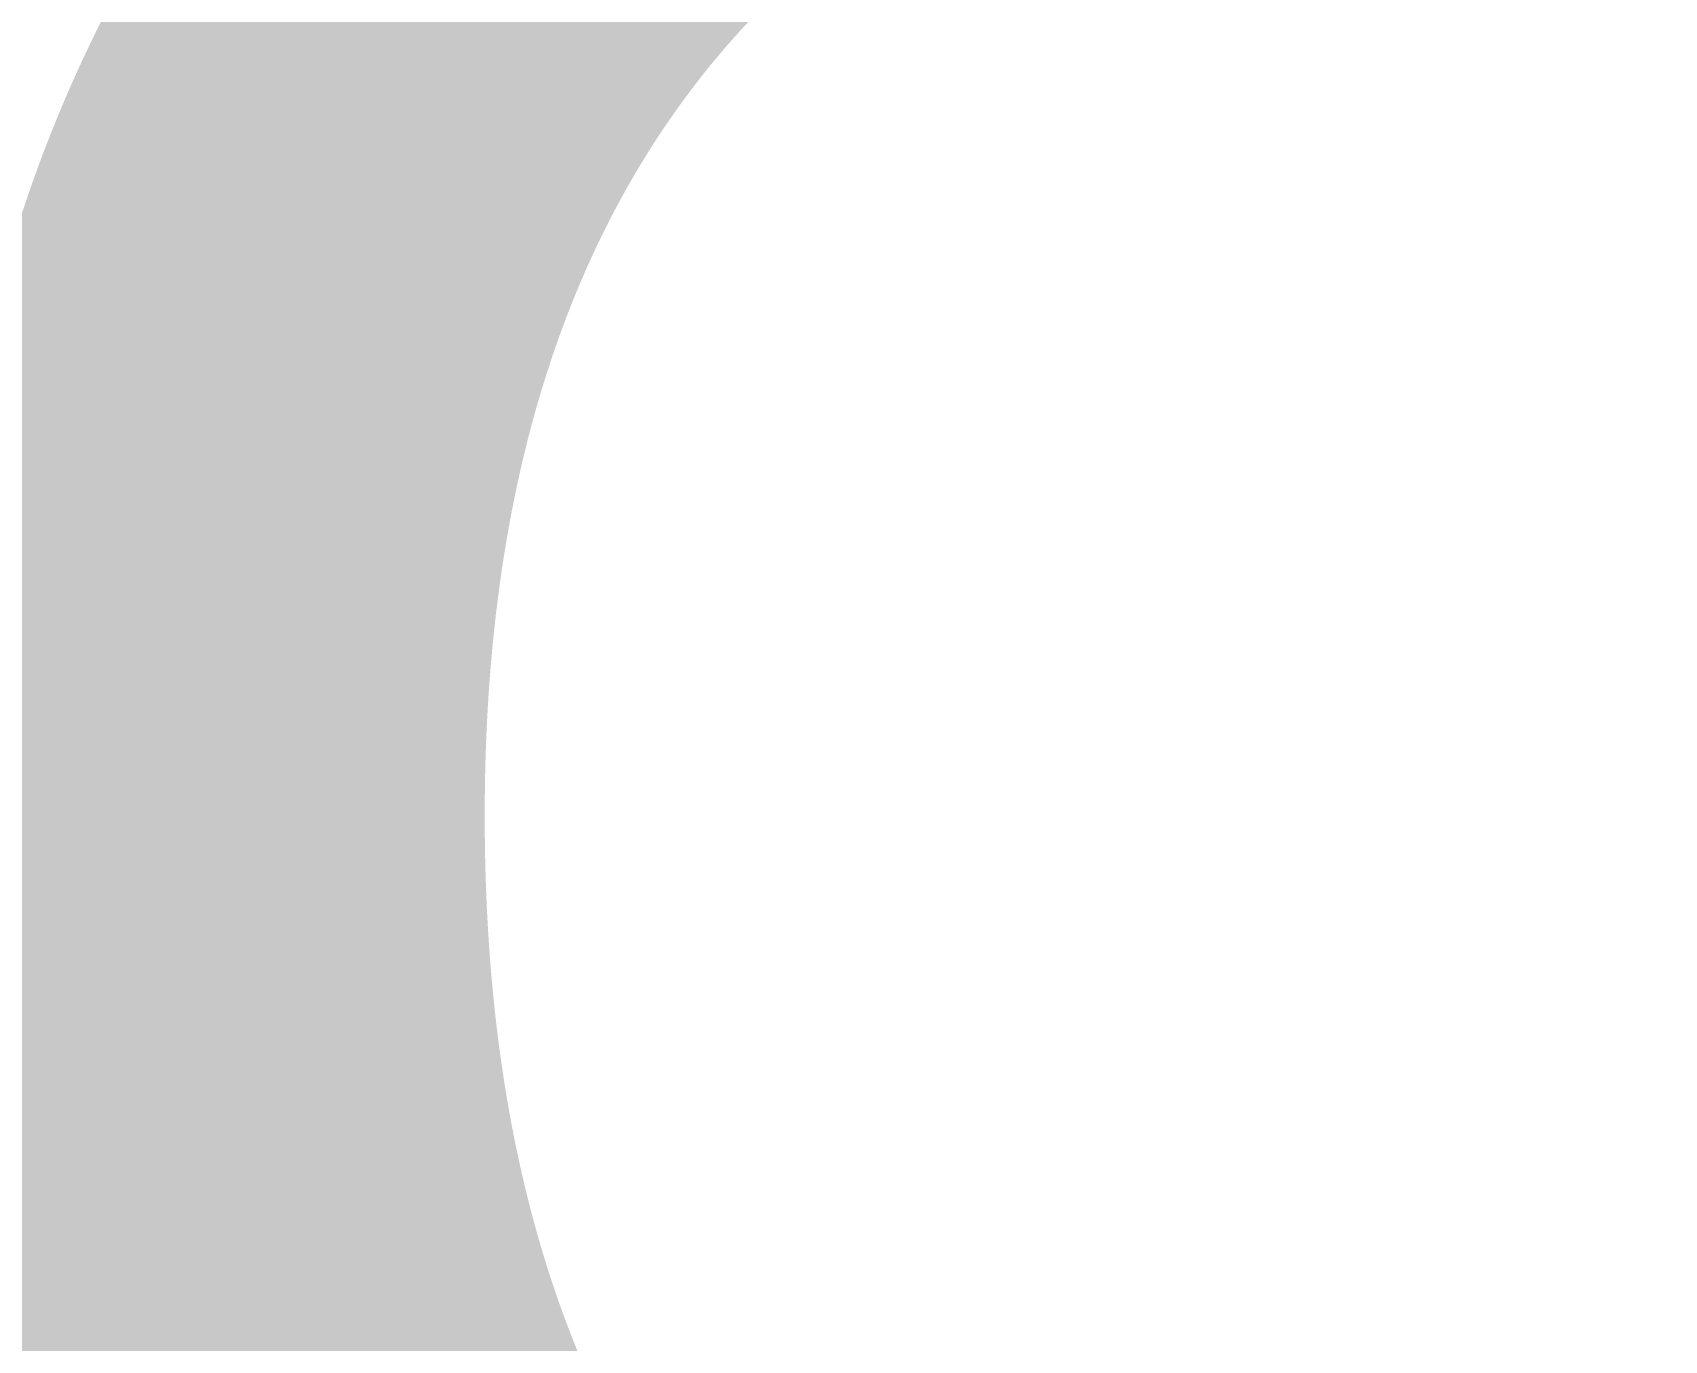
# Model space of a CAD drawing. Header units: millimetres. Extents: x -179928 to 528275, y -469666 to 511935.
# Drawn here: x 228519.6 to 228989.3, y 28612.2 to 28988.5 of the extents above; entities that cross this region are included whole.
import ezdxf

# ---------------------------------------------------------------- set-up
doc = ezdxf.new("R2010")
doc.units = ezdxf.units.MM
doc.linetypes.add('DASHED', pattern=[0.75, 0.5, -0.25])
for name, color, linetype in [('ad-Elevation 10', 8, 'Continuous'), ('ad-Furniture', 8, 'Continuous'), ('ad-Lvl-Plinth', 30, 'Continuous'), ('ad-Text main', 7, 'Continuous')]:
    doc.layers.add(name, color=color, linetype=linetype)
doc.layers.add('ad-Landscape', color=94, linetype='Continuous', lineweight=35)
doc.styles.add('Sections_The woods Site plan_Entrances$0$Standard', font='arial.ttf')
doc.styles.get("Standard").update_dxf_attribs({"font": 'arial.ttf'})

# ---------------------------------------------------------------- blocks, each defined once
blk = doc.blocks.new('A$C279134A6')
at = {"layer": 'ad-Landscape', "linetype": 'Continuous'}
for p, q in [((637.12, 613.59), (707.23, 661.45)), ((657.8, 621.49), (724.68, 637.3)), ((542.66, 463.81), (637.12, 613.59)), ((734.74, 473.8), (789.53, 447.04)), ((352.62, 400.13), (423.66, 240.51)), ((595.99, 149.14), (611.79, 82.26)), ((468.35, 119.95), (464.31, 27.7)), ((448.29, 72.2), (421.53, 17.41))]:
    blk.add_line(p, q, dxfattribs=at)
for points in [[(326.61, 591.55), (193.35, 662.62), (145.49, 732.73)], [(358.2, 591.72), (320.98, 610.4), (291.74, 627.48), (269.52, 642.02), (253.38, 653.1), (242.35, 659.78), (235.49, 661.13), (231.84, 656.23), (230.45, 644.14)], [(611.57, 603.57), (609.72, 604.37), (608.15, 604.98), (606.82, 605.41), (605.7, 605.69), (604.76, 605.84), (603.95, 605.88), (603.24, 605.83), (602.59, 605.72), (601.98, 605.55), (601.39, 605.31), (600.82, 605), (600.27, 604.58), (599.74, 604.05), (599.22, 603.39), (598.7, 602.57), (598.19, 601.58), (597.68, 600.4), (597.17, 598.97), (596.66, 597.25), (596.13, 595.16), (595.58, 592.67), (595.02, 589.7), (594.43, 586.21), (593.82, 582.15)], [(611.57, 603.57), (611.91, 602.88), (612.24, 602.19), (612.55, 601.51), (612.83, 600.84), (613.07, 600.18), (613.28, 599.52), (613.45, 598.87), (613.57, 598.23), (613.64, 597.6), (613.64, 596.97), (613.55, 596.32), (613.37, 595.66), (613.07, 594.97), (612.64, 594.24), (612.07, 593.46), (611.34, 592.62), (610.42, 591.72), (609.26, 590.73), (607.81, 589.65), (605.99, 588.44), (603.74, 587.11), (601, 585.62), (597.72, 583.98), (593.82, 582.15)], [(736.1, 602.26), (735.27, 601.09), (734.62, 600.08), (734.13, 599.22), (733.77, 598.48), (733.53, 597.85), (733.39, 597.29), (733.32, 596.79), (733.31, 596.32), (733.33, 595.87), (733.41, 595.43), (733.55, 594.98), (733.76, 594.54), (734.05, 594.09), (734.44, 593.63), (734.93, 593.15), (735.55, 592.66), (736.3, 592.13), (737.23, 591.56), (738.4, 590.92), (739.84, 590.19), (741.61, 589.36), (743.77, 588.4), (746.35, 587.29), (749.42, 586.01)], [(736.1, 602.26), (736.63, 602.4), (737.15, 602.53), (737.67, 602.64), (738.18, 602.74), (738.68, 602.82), (739.16, 602.87), (739.64, 602.89), (740.1, 602.88), (740.55, 602.84), (740.99, 602.75), (741.43, 602.59), (741.86, 602.37), (742.3, 602.06), (742.75, 601.66), (743.21, 601.15), (743.69, 600.52), (744.18, 599.75), (744.72, 598.79), (745.3, 597.59), (745.94, 596.09), (746.66, 594.24), (747.47, 591.98), (748.39, 589.25), (749.42, 586.01)], [(356.89, 469.03), (326.61, 591.55)], [(382.56, 486.75), (357.78, 591.94)], [(566.22, 448.74), (584.9, 485.96), (601.98, 515.2), (616.52, 537.42), (627.59, 553.56), (634.27, 564.59), (635.63, 571.45), (630.72, 575.1), (618.63, 576.49)], [(708.67, 552.59), (706.81, 553.39), (705.24, 554), (703.92, 554.43), (702.8, 554.71), (701.85, 554.86), (701.04, 554.9), (700.34, 554.85), (699.69, 554.73), (699.08, 554.56), (698.49, 554.33), (697.92, 554.01), (697.37, 553.6), (696.83, 553.07), (696.31, 552.4), (695.8, 551.59), (695.29, 550.6), (694.78, 549.41), (694.27, 547.99), (693.75, 546.26), (693.22, 544.18), (692.68, 541.68), (692.12, 538.72), (691.53, 535.23), (690.91, 531.16)], [(708.67, 552.59), (709.01, 551.89), (709.34, 551.21), (709.64, 550.53), (709.92, 549.86), (710.17, 549.19), (710.38, 548.54), (710.55, 547.89), (710.67, 547.25), (710.74, 546.62), (710.73, 545.98), (710.65, 545.34), (710.46, 544.68), (710.17, 543.98), (709.74, 543.25), (709.17, 542.47), (708.43, 541.64), (707.51, 540.73), (706.36, 539.75), (704.9, 538.66), (703.08, 537.46), (700.84, 536.12), (698.1, 534.64), (694.81, 532.99), (690.91, 531.16)], [(776.63, 506.83), (775.8, 505.65), (775.15, 504.65), (774.66, 503.78), (774.3, 503.05), (774.06, 502.41), (773.92, 501.85), (773.85, 501.35), (773.84, 500.88), (773.87, 500.43), (773.94, 499.99), (774.08, 499.55), (774.29, 499.11), (774.58, 498.66), (774.97, 498.2), (775.47, 497.72), (776.08, 497.22), (776.83, 496.69), (777.76, 496.12), (778.93, 495.48), (780.37, 494.76), (782.15, 493.92), (784.3, 492.96), (786.89, 491.85), (789.95, 490.57)], [(776.63, 506.83), (777.16, 506.96), (777.69, 507.09), (778.2, 507.21), (778.71, 507.3), (779.21, 507.38), (779.7, 507.43), (780.17, 507.46), (780.64, 507.45), (781.09, 507.4), (781.53, 507.31), (781.96, 507.16), (782.4, 506.93), (782.84, 506.63), (783.28, 506.22), (783.74, 505.71), (784.22, 505.08), (784.72, 504.31), (785.25, 503.35), (785.83, 502.15), (786.48, 500.65), (787.2, 498.8), (788.01, 496.54), (788.92, 493.81), (789.95, 490.57)], [(382.56, 486.75), (413.24, 465.34), (442.58, 452.51), (473.75, 454.34), (542.66, 463.81)], [(733.97, 470.35), (732.12, 471.15), (730.55, 471.76), (729.22, 472.19), (728.1, 472.47), (727.16, 472.62), (726.35, 472.66), (725.64, 472.61), (724.99, 472.49), (724.38, 472.32), (723.79, 472.09), (723.22, 471.78), (722.67, 471.36), (722.14, 470.83), (721.61, 470.17), (721.1, 469.35), (720.59, 468.36), (720.08, 467.18), (719.57, 465.75), (719.05, 464.02), (718.53, 461.94), (717.98, 459.44), (717.42, 456.48), (716.83, 452.99), (716.21, 448.92)], [(344.62, 430.21), (349.05, 432.35), (350.89, 452.51), (356.89, 469.03)], [(733.97, 470.35), (734.31, 469.66), (734.64, 468.97), (734.94, 468.29), (735.22, 467.62), (735.47, 466.95), (735.68, 466.3), (735.85, 465.65), (735.97, 465.01), (736.04, 464.38), (736.04, 463.74), (735.95, 463.1), (735.77, 462.44), (735.47, 461.75), (735.04, 461.01), (734.47, 460.24), (733.73, 459.4), (732.82, 458.5), (731.66, 457.51), (730.21, 456.42), (728.38, 455.22), (726.14, 453.89), (723.4, 452.4), (720.12, 450.75), (716.21, 448.92)], [(566.22, 448.74), (547.11, 430.52), (522.98, 414.51), (539.77, 401.2), (587.45, 406.7), (583.78, 399.37), (477.42, 382.87), (452.99, 374.92), (462.23, 357.76), (561.78, 348.05), (554.44, 337.06), (431.57, 324.23), (433.41, 278.42), (444.41, 263.76), (497.59, 280.25), (493.92, 271.09), (462.75, 263.76), (470.08, 252.76), (492.09, 254.59), (490.26, 247.26), (449.88, 243.53)], [(344.62, 430.21), (239.13, 354.81)], [(669.94, 403.72), (668.08, 404.52), (666.51, 405.12), (665.19, 405.56), (664.07, 405.84), (663.12, 405.99), (662.31, 406.02), (661.6, 405.97), (660.96, 405.86), (660.35, 405.69), (659.76, 405.46), (659.19, 405.14), (658.64, 404.73), (658.1, 404.2), (657.58, 403.53), (657.06, 402.71), (656.55, 401.72), (656.05, 400.54), (655.54, 399.12), (655.02, 397.39), (654.49, 395.3), (653.95, 392.81), (653.39, 389.85), (652.8, 386.36), (652.18, 382.29)], [(669.94, 403.72), (670.28, 403.02), (670.61, 402.33), (670.91, 401.66), (671.19, 400.98), (671.44, 400.32), (671.65, 399.66), (671.82, 399.02), (671.94, 398.38), (672, 397.74), (672, 397.11), (671.92, 396.47), (671.73, 395.8), (671.44, 395.11), (671.01, 394.38), (670.43, 393.6), (669.7, 392.77), (668.78, 391.86), (667.63, 390.87), (666.17, 389.79), (664.35, 388.59), (662.1, 387.25), (659.37, 385.77), (656.08, 384.12), (652.18, 382.29)], [(352.62, 400.13), (262.56, 334.25)], [(793.62, 375.77), (792.79, 374.6), (792.14, 373.59), (791.65, 372.73), (791.29, 372), (791.05, 371.36), (790.91, 370.8), (790.84, 370.3), (790.83, 369.83), (790.86, 369.38), (790.93, 368.94), (791.07, 368.5), (791.28, 368.05), (791.57, 367.6), (791.96, 367.14), (792.45, 366.67), (793.07, 366.17), (793.82, 365.64), (794.75, 365.07), (795.92, 364.43), (797.36, 363.71), (799.14, 362.87), (801.29, 361.91), (803.87, 360.8), (806.94, 359.52)], [(793.62, 375.77), (794.15, 375.91), (794.67, 376.04), (795.19, 376.16), (795.7, 376.25), (796.2, 376.33), (796.69, 376.38), (797.16, 376.4), (797.62, 376.4), (798.07, 376.35), (798.51, 376.26), (798.95, 376.11), (799.39, 375.88), (799.82, 375.57), (800.27, 375.17), (800.73, 374.66), (801.21, 374.03), (801.71, 373.26), (802.24, 372.3), (802.82, 371.1), (803.47, 369.6), (804.19, 367.75), (805, 365.49), (805.91, 362.76), (806.94, 359.52)], [(715.1, 349.05), (713.25, 349.86), (711.68, 350.46), (710.35, 350.89), (709.23, 351.17), (708.29, 351.32), (707.48, 351.36), (706.77, 351.31), (706.12, 351.2), (705.51, 351.03), (704.92, 350.79), (704.35, 350.48), (703.8, 350.07), (703.27, 349.53), (702.75, 348.87), (702.23, 348.05), (701.72, 347.06), (701.21, 345.88), (700.7, 344.45), (700.19, 342.73), (699.66, 340.64), (699.11, 338.15), (698.55, 335.18), (697.96, 331.7), (697.35, 327.63)], [(715.1, 349.05), (715.44, 348.36), (715.77, 347.67), (716.08, 346.99), (716.36, 346.32), (716.6, 345.66), (716.81, 345), (716.98, 344.35), (717.1, 343.71), (717.17, 343.08), (717.17, 342.45), (717.08, 341.8), (716.9, 341.14), (716.6, 340.45), (716.17, 339.72), (715.6, 338.94), (714.87, 338.1), (713.95, 337.2), (712.79, 336.21), (711.34, 335.13), (709.52, 333.92), (707.27, 332.59), (704.54, 331.11), (701.25, 329.46), (697.35, 327.63)], [(749.98, 309.18), (749.15, 308), (748.5, 307), (748.01, 306.14), (747.65, 305.4), (747.41, 304.76), (747.27, 304.2), (747.2, 303.7), (747.19, 303.24), (747.22, 302.78), (747.3, 302.34), (747.43, 301.9), (747.64, 301.46), (747.93, 301.01), (748.32, 300.55), (748.82, 300.07), (749.43, 299.57), (750.18, 299.05), (751.12, 298.47), (752.28, 297.83), (753.72, 297.11), (755.5, 296.27), (757.65, 295.31), (760.24, 294.2), (763.3, 292.92)], [(749.98, 309.18), (750.51, 309.32), (751.04, 309.44), (751.55, 309.56), (752.06, 309.66), (752.56, 309.73), (753.05, 309.78), (753.52, 309.81), (753.99, 309.8), (754.44, 309.75), (754.88, 309.66), (755.31, 309.51), (755.75, 309.28), (756.19, 308.98), (756.63, 308.57), (757.09, 308.06), (757.57, 307.43), (758.07, 306.66), (758.6, 305.7), (759.18, 304.5), (759.83, 303), (760.55, 301.15), (761.36, 298.89), (762.27, 296.17), (763.3, 292.92)], [(423.23, 240.72), (460.45, 222.04), (489.69, 204.96), (511.91, 190.42), (528.06, 179.35), (539.08, 172.67), (545.95, 171.31)], [(449.88, 243.53), (588.09, 169.82), (635.95, 99.71)], [(726.79, 236.58), (725.62, 237.4), (724.61, 238.05), (723.75, 238.55), (723.01, 238.9), (722.37, 239.14), (721.82, 239.29), (721.31, 239.36), (720.85, 239.37), (720.4, 239.34), (719.95, 239.26), (719.51, 239.12), (719.07, 238.92), (718.62, 238.62), (718.16, 238.24), (717.68, 237.74), (717.18, 237.13), (716.66, 236.37), (716.09, 235.44), (715.45, 234.28), (714.72, 232.83), (713.89, 231.06), (712.92, 228.9), (711.81, 226.32), (710.53, 223.26)], [(726.79, 236.58), (726.93, 236.05), (727.06, 235.52), (727.17, 235), (727.27, 234.49), (727.34, 234), (727.4, 233.51), (727.42, 233.03), (727.41, 232.57), (727.37, 232.12), (727.27, 231.68), (727.12, 231.24), (726.9, 230.81), (726.59, 230.37), (726.19, 229.92), (725.67, 229.46), (725.04, 228.99), (724.27, 228.49), (723.31, 227.96), (722.11, 227.37), (720.61, 226.73), (718.76, 226.01), (716.5, 225.2), (713.78, 224.29), (710.53, 223.26)], [(578.07, 195.37), (577.37, 195.02), (576.69, 194.7), (576.01, 194.39), (575.34, 194.11), (574.67, 193.87), (574.02, 193.65), (573.37, 193.49), (572.73, 193.37), (572.1, 193.3), (571.46, 193.3), (570.82, 193.39), (570.16, 193.57), (569.46, 193.87), (568.73, 194.3), (567.95, 194.87), (567.12, 195.6), (566.21, 196.52), (565.23, 197.67), (564.14, 199.13), (562.94, 200.95), (561.6, 203.2), (560.12, 205.93), (558.47, 209.22), (556.64, 213.12)], [(578.07, 195.37), (578.87, 197.22), (579.48, 198.79), (579.91, 200.12), (580.19, 201.23), (580.34, 202.18), (580.38, 202.99), (580.33, 203.7), (580.21, 204.34), (580.04, 204.96), (579.81, 205.55), (579.49, 206.11), (579.08, 206.66), (578.55, 207.2), (577.88, 207.72), (577.07, 208.24), (576.08, 208.75), (574.89, 209.26), (573.47, 209.77), (571.74, 210.28), (569.66, 210.81), (567.16, 211.35), (564.2, 211.92), (560.71, 212.51), (556.64, 213.12)], [(696.76, 175.79), (695.59, 176.62), (694.58, 177.27), (693.72, 177.76), (692.98, 178.12), (692.34, 178.36), (691.79, 178.5), (691.28, 178.57), (690.82, 178.58), (690.37, 178.55), (689.92, 178.48), (689.48, 178.34), (689.04, 178.13), (688.59, 177.84), (688.13, 177.45), (687.65, 176.95), (687.15, 176.34), (686.63, 175.59), (686.06, 174.66), (685.42, 173.49), (684.69, 172.05), (683.86, 170.27), (682.89, 168.12), (681.78, 165.53), (680.5, 162.47)], [(696.76, 175.79), (696.9, 175.26), (697.03, 174.73), (697.14, 174.22), (697.24, 173.71), (697.31, 173.21), (697.37, 172.72), (697.39, 172.25), (697.38, 171.78), (697.34, 171.33), (697.24, 170.89), (697.09, 170.46), (696.87, 170.02), (696.56, 169.58), (696.16, 169.14), (695.64, 168.68), (695.01, 168.2), (694.24, 167.7), (693.28, 167.17), (692.08, 166.59), (690.58, 165.94), (688.73, 165.22), (686.47, 164.41), (683.75, 163.5), (680.5, 162.47)], [(378.21, 137), (379.01, 138.85), (379.62, 140.43), (380.05, 141.75), (380.33, 142.87), (380.48, 143.82), (380.52, 144.62), (380.47, 145.33), (380.35, 145.98), (380.18, 146.59), (379.95, 147.18), (379.64, 147.75), (379.22, 148.3), (378.69, 148.83), (378.03, 149.36), (377.21, 149.87), (376.22, 150.38), (375.04, 150.89), (373.61, 151.4), (371.88, 151.92), (369.8, 152.45), (367.3, 152.99), (364.34, 153.55), (360.85, 154.14), (356.78, 154.76)], [(378.21, 137), (377.52, 136.66), (376.83, 136.33), (376.15, 136.03), (375.48, 135.75), (374.81, 135.5), (374.16, 135.29), (373.51, 135.12), (372.87, 135), (372.24, 134.93), (371.6, 134.94), (370.96, 135.02), (370.3, 135.2), (369.61, 135.5), (368.87, 135.93), (368.1, 136.5), (367.26, 137.24), (366.36, 138.15), (365.37, 139.31), (364.28, 140.77), (363.08, 142.59), (361.75, 144.83), (360.26, 147.57), (358.61, 150.86), (356.78, 154.76)], [(586.53, 140.81), (585.84, 140.47), (585.15, 140.15), (584.47, 139.84), (583.8, 139.56), (583.14, 139.31), (582.48, 139.1), (581.83, 138.93), (581.19, 138.81), (580.56, 138.75), (579.93, 138.75), (579.28, 138.83), (578.62, 139.02), (577.93, 139.32), (577.2, 139.74), (576.42, 140.32), (575.58, 141.05), (574.68, 141.97), (573.69, 143.12), (572.61, 144.58), (571.4, 146.4), (570.07, 148.65), (568.58, 151.38), (566.94, 154.67), (565.1, 158.57)], [(586.53, 140.81), (587.33, 142.67), (587.94, 144.24), (588.37, 145.57), (588.65, 146.68), (588.8, 147.63), (588.84, 148.44), (588.79, 149.15), (588.67, 149.79), (588.51, 150.41), (588.27, 150.99), (587.96, 151.56), (587.54, 152.11), (587.01, 152.65), (586.35, 153.17), (585.53, 153.69), (584.54, 154.2), (583.36, 154.7), (581.93, 155.21), (580.2, 155.73), (578.12, 156.26), (575.63, 156.8), (572.66, 157.37), (569.17, 157.95), (565.1, 158.57)], [(465.18, 142.27), (464.01, 143.09), (463, 143.74), (462.14, 144.23), (461.41, 144.59), (460.77, 144.83), (460.21, 144.98), (459.71, 145.04), (459.24, 145.06), (458.79, 145.03), (458.35, 144.95), (457.91, 144.81), (457.46, 144.6), (457.01, 144.31), (456.55, 143.92), (456.08, 143.43), (455.58, 142.81), (455.05, 142.06), (454.48, 141.13), (453.84, 139.96), (453.12, 138.52), (452.28, 136.75), (451.32, 134.59), (450.21, 132.01), (448.93, 128.94)], [(465.18, 142.27), (465.32, 141.73), (465.45, 141.21), (465.57, 140.69), (465.66, 140.18), (465.74, 139.68), (465.79, 139.2), (465.81, 138.72), (465.81, 138.26), (465.76, 137.81), (465.67, 137.37), (465.52, 136.93), (465.29, 136.5), (464.98, 136.06), (464.58, 135.61), (464.07, 135.15), (463.44, 134.68), (462.67, 134.18), (461.71, 133.64), (460.51, 133.06), (459.01, 132.42), (457.16, 131.7), (454.9, 130.89), (452.17, 129.97), (448.93, 128.94)], [(647.08, 127.54), (645.91, 128.36), (644.9, 129.01), (644.04, 129.51), (643.3, 129.86), (642.66, 130.1), (642.11, 130.25), (641.61, 130.32), (641.14, 130.33), (640.69, 130.3), (640.24, 130.22), (639.8, 130.08), (639.36, 129.88), (638.91, 129.58), (638.45, 129.2), (637.97, 128.7), (637.48, 128.09), (636.95, 127.33), (636.38, 126.4), (635.74, 125.24), (635.01, 123.79), (634.18, 122.02), (633.22, 119.86), (632.11, 117.28), (630.83, 114.22)], [(647.08, 127.54), (647.22, 127.01), (647.35, 126.48), (647.46, 125.96), (647.56, 125.45), (647.64, 124.96), (647.69, 124.47), (647.71, 123.99), (647.7, 123.53), (647.66, 123.08), (647.56, 122.64), (647.41, 122.2), (647.19, 121.77), (646.88, 121.33), (646.48, 120.88), (645.97, 120.42), (645.33, 119.95), (644.56, 119.45), (643.61, 118.92), (642.4, 118.33), (640.91, 117.69), (639.05, 116.97), (636.79, 116.16), (634.07, 115.25), (630.83, 114.22)], [(527.08, 98.27), (526.39, 97.93), (525.7, 97.6), (525.02, 97.3), (524.35, 97.02), (523.69, 96.77), (523.03, 96.56), (522.38, 96.39), (521.74, 96.27), (521.11, 96.2), (520.48, 96.2), (519.83, 96.29), (519.17, 96.47), (518.48, 96.77), (517.75, 97.2), (516.97, 97.77), (516.13, 98.51), (515.23, 99.42), (514.24, 100.58), (513.16, 102.04), (511.95, 103.86), (510.62, 106.1), (509.13, 108.84), (507.49, 112.12), (505.66, 116.03)], [(527.08, 98.27), (527.88, 100.12), (528.49, 101.69), (528.92, 103.02), (529.2, 104.14), (529.35, 105.08), (529.39, 105.89), (529.34, 106.6), (529.23, 107.25), (529.06, 107.86), (528.82, 108.45), (528.51, 109.02), (528.09, 109.57), (527.56, 110.1), (526.9, 110.63), (526.08, 111.14), (525.09, 111.65), (523.91, 112.16), (522.48, 112.67), (520.76, 113.19), (518.67, 113.71), (516.18, 114.26), (513.21, 114.82), (509.72, 115.41), (505.66, 116.03)], [(500.59, 55.59), (499.41, 56.42), (498.41, 57.07), (497.55, 57.56), (496.81, 57.92), (496.17, 58.16), (495.61, 58.3), (495.11, 58.37), (494.65, 58.38), (494.2, 58.35), (493.75, 58.27), (493.31, 58.14), (492.87, 57.93), (492.42, 57.64), (491.96, 57.25), (491.48, 56.75), (490.98, 56.14), (490.46, 55.39), (489.88, 54.45), (489.25, 53.29), (488.52, 51.85), (487.69, 50.07), (486.72, 47.92), (485.61, 45.33), (484.33, 42.27)], [(500.59, 55.59), (500.73, 55.06), (500.85, 54.53), (500.97, 54.01), (501.07, 53.51), (501.14, 53.01), (501.19, 52.52), (501.22, 52.05), (501.21, 51.58), (501.17, 51.13), (501.07, 50.69), (500.92, 50.26), (500.7, 49.82), (500.39, 49.38), (499.98, 48.93), (499.47, 48.48), (498.84, 48), (498.07, 47.5), (497.11, 46.97), (495.91, 46.39), (494.41, 45.74), (492.56, 45.02), (490.3, 44.21), (487.58, 43.3), (484.33, 42.27)], [(420.14, 36.66), (418.97, 37.49), (417.96, 38.14), (417.1, 38.63), (416.36, 38.99), (415.72, 39.23), (415.17, 39.37), (414.66, 39.44), (414.2, 39.45), (413.75, 39.42), (413.3, 39.34), (412.86, 39.21), (412.42, 39), (411.97, 38.71), (411.51, 38.32), (411.03, 37.82), (410.53, 37.21), (410.01, 36.46), (409.44, 35.52), (408.8, 34.36), (408.07, 32.92), (407.24, 31.14), (406.27, 28.99), (405.16, 26.4), (403.88, 23.34)], [(420.14, 36.66), (420.28, 36.13), (420.41, 35.6), (420.52, 35.08), (420.62, 34.58), (420.69, 34.08), (420.75, 33.59), (420.77, 33.12), (420.76, 32.65), (420.72, 32.2), (420.62, 31.76), (420.47, 31.33), (420.25, 30.89), (419.94, 30.45), (419.54, 30), (419.02, 29.55), (418.39, 29.07), (417.62, 28.57), (416.66, 28.04), (415.46, 27.46), (413.96, 26.81), (412.11, 26.09), (409.85, 25.28), (407.13, 24.37), (403.88, 23.34)], [(350.27, 13.32), (349.1, 14.15), (348.09, 14.8), (347.23, 15.29), (346.49, 15.65), (345.85, 15.89), (345.3, 16.03), (344.79, 16.1), (344.33, 16.11), (343.88, 16.08), (343.43, 16), (342.99, 15.87), (342.55, 15.66), (342.1, 15.37), (341.64, 14.98), (341.16, 14.48), (340.66, 13.87), (340.14, 13.12), (339.57, 12.18), (338.93, 11.02), (338.2, 9.58), (337.37, 7.8), (336.4, 5.65), (335.29, 3.06), (334.01, 0)], [(350.27, 13.32), (350.41, 12.79), (350.54, 12.26), (350.65, 11.75), (350.75, 11.24), (350.82, 10.74), (350.88, 10.25), (350.9, 9.78), (350.89, 9.31), (350.85, 8.86), (350.75, 8.42), (350.6, 7.99), (350.38, 7.55), (350.07, 7.11), (349.67, 6.67), (349.15, 6.21), (348.52, 5.73), (347.75, 5.23), (346.79, 4.7), (345.59, 4.12), (344.09, 3.47), (342.24, 2.75), (339.98, 1.94), (337.26, 1.03), (334.01, 0)]]:
    blk.add_lwpolyline(points, dxfattribs=at)
for centre, radius, start, end in [((-673.29, 960.82), 1020.98, 340.94432, 351.65172), ((695.56, 561.69), 338.69, 133.19447, 174.91323), ((732.49, 664.75), 124.35, 143.68534, 211.3784), ((648.05, 678.76), 110.38, 284.28758, 324.1159), ((708.25, 634.8), 67.87, 261.75756, 313.68018), ((653.72, 417.08), 155.43, 30.80412, 96.68563), ((935.31, 1480.23), 1020.98, 250.94432, 261.65172), ((442.71, 379.18), 78.47, 99.97071, 183.81406), ((590, 286.65), 198.75, 121.55064, 171.51321), ((751.75, 192.15), 360.52, 132.1856, 164.96928), ((503.62, 343.37), 119.5, 115.95201, 184.58182), ((536.19, 111.38), 338.69, 65.90923, 84.91323), ((1065.05, 665.67), 464.83, 211.6227, 231.10353), ((747.47, 706.98), 295.58, 254.65268, 277.94044), ((807.6, 460.44), 89.05, 216.61054, 255.04548), ((342.11, 341.19), 57.18, 329.93997, 333.84171), ((417.56, 286.05), 14, 177.1649, 226.31537), ((85.88, 270.75), 338.69, 335.90923, 354.91323), ((714.42, 101.35), 139.86, 77.08107, 137.74147), ((780.33, 388.72), 154.97, 257.08107, 258.0944), ((1454.72, -128.37), 1020.98, 160.94432, 171.65172), ((713.06, 161.46), 50.42, 68.55305, 140.17001), ((639.24, 74.45), 124.35, 53.68534, 121.3784), ((698.07, 171.26), 59.23, 155.04444, 231.65457), ((391.57, 153.22), 155.43, 300.80412, 6.68563), ((640.16, -258.11), 464.83, 121.6227, 141.10353), ((681.48, 59.47), 295.58, 164.65268, 187.94044), ((653.25, 158.89), 110.38, 194.28758, 234.1159), ((609.29, 98.69), 67.87, 171.75756, 223.68018), ((434.94, -0.66), 89.05, 126.61054, 165.04548)]:
    blk.add_arc(centre, radius, start, end, dxfattribs=at)
blk = doc.blocks.new('zw$DAD3')
at = {"true_color": 0x7f5f3f, "transparency": 33554610}
h = blk.add_hatch(dxfattribs=at)
h.set_pattern_fill('DOTS', color=37, scale=20, angle=360)
h.set_pattern_definition([(360, (-800139.518, 271344.397), (15.875, 31.75), [0, -31.75])])
h.paths.add_polyline_path([(450, -2530), (2915, -2530), (2915, -450), (450, -450)])
at = {"layer": 'ad-Elevation 10', "linetype": 'DASHED'}
for points in [[(2193.33, 0), (2193.33, -2980)], [(2293.33, 0), (2293.33, -2980)]]:
    blk.add_lwpolyline(points, dxfattribs=at)
at = {"layer": 'ad-Landscape', "xscale": -0.5272785422807036, "yscale": 0.5272785422807036, "zscale": 0.5272785422807036, "rotation": 180}
blk.add_blockref('A$C279134A6', (1999.14, -1138.35), dxfattribs=at)
at = {"layer": 'ad-Text main', "insert": (1759.1, -1302.07), "char_height": 100, "width": 1547.8425, "attachment_point": 5, "bg_fill": 2}
blk.add_mtext("13'-9'' x 12'-10''", dxfattribs=at)
blk = doc.blocks.new('zw$66EE')
at = {"layer": 'ad-Furniture', "rotation": 359.9999999999997}
blk.add_blockref('zw$DAD3', (3610, 8185), dxfattribs=at)
blk = doc.blocks.new('1625_West Villa')
at = {"layer": 'ad-Furniture'}
blk.add_blockref('zw$66EE', (0, 0), dxfattribs=at)
blk = doc.blocks.new("All Plot's Villa Plans")
at = {"ltscale": 5}
blk.add_blockref('1625_West Villa', (222742.28, 21898.27), dxfattribs=at)
blk = doc.blocks.new('qerfefr')
at = {"layer": 'ad-Landscape', "color": 96, "ltscale": 1.622888}
for p, q in [((260794.72455, 1945718.99631, 129.91352), (260794.84207, 1945719.03941, 129.91352)), ((260794.84207, 1945719.03941, 129.91352), (260794.79912, 1945718.89312, 129.91352))]:
    blk.add_line(p, q, dxfattribs=at)
at = {"layer": 'ad-Landscape', "color": 104, "ltscale": 1.622888}
for p, q in [((260794.6902, 1945718.88352, 129.91352), (260794.72455, 1945718.99631, 129.91352)), ((260794.79912, 1945718.89312, 129.91352), (260794.6902, 1945718.88352, 129.91352))]:
    blk.add_line(p, q, dxfattribs=at)
blk = doc.blocks.new('zw$E387')
at = {"color": 6, "xscale": 999.9541051248865, "yscale": 999.9541051248865, "zscale": 999.9541051248865, "rotation": 15.20137085992778}
blk.add_blockref('qerfefr', (258738483.7, -1945904237.91, 863692.84), dxfattribs=at)
blk = doc.blocks.new('zw$63CD')
at = {"layer": 'ad-Lvl-Plinth', "insert": (236117.3, -70891.03), "char_height": 1269.9849, "width": 5416.267, "attachment_point": 5, "style": 'Sections_The woods Site plan_Entrances$0$Standard', "bg_fill": 19, "box_fill_scale": 1.5, "bg_fill_color": 257, "bg_fill_transparency": 0}
blk.add_mtext('\\pxt4;497.02', dxfattribs=at)

msp = doc.modelspace()

# ---------------------------------------------------------------- block references
at = {"ltscale": 5}
msp.add_blockref("All Plot's Villa Plans", (0, 0), dxfattribs=at)

# ---------------------------------------------------------------- next in the draw order: block references
msp.add_blockref('zw$E387', (0, 0), dxfattribs=at)

# ---------------------------------------------------------------- next in the draw order: block references
at = {"layer": 'ad-Lvl-Plinth', "ltscale": 5}
msp.add_blockref('zw$63CD', (-5982.94, 99418.55), dxfattribs=at)

doc.saveas('drawing.dxf')
